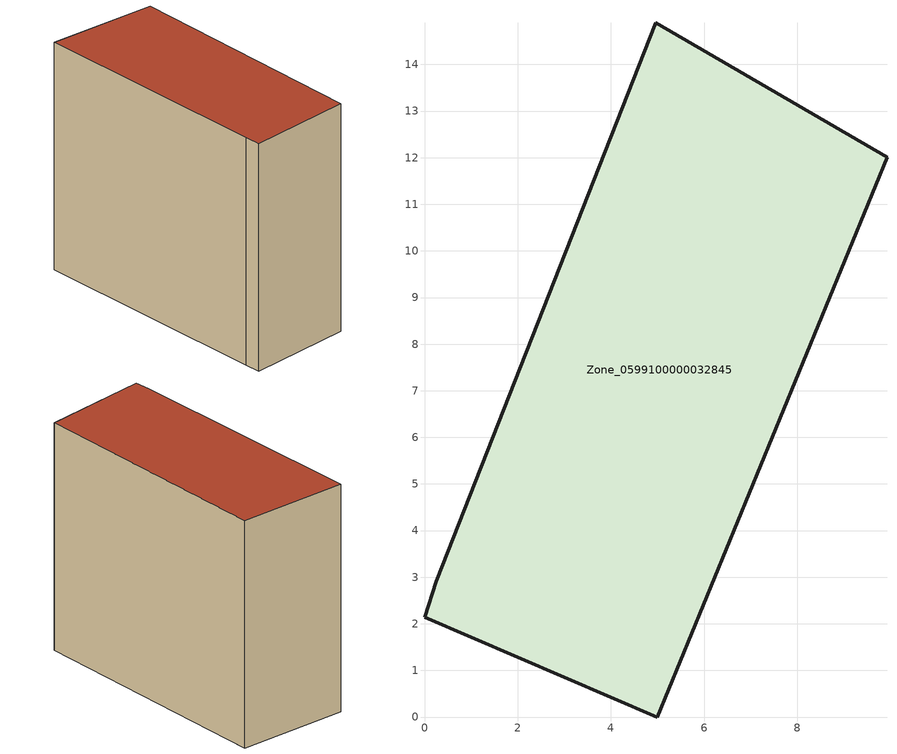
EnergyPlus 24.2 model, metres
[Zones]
Zone_0599100000032845
 floor ground (C_G): 9.92,12.01 4.99,0 0,2.14 0.25,2.91 4.96,14.89 z3.29
 wall outside (C_F): 4.99,0 9.92,12.01 4.96,14.89 0.25,2.91 0,2.14 4.99,0 z3.29:15.93
 roof outside (C_R): 9.92,12.01 4.96,14.89 0.25,2.91 0,2.14 4.99,0 z15.93
[BUILDING]
Pand.0599100000032845: North Axis=0; Terrain=City; Loads Convergence Tolerance Value=0.04; Temperature Convergence Tolerance Value=0.4; Solar Distribution=FullExterior; Maximum Number of Warmup Days=25; Minimum Number of Warmup Days=1
[Site:Location]
Rotterdam.The.Hague.AP_ZH_NLD Design_Conditions: Latitude=51.96; Longitude=4.45; Time Zone=1; Elevation=-4.5
[SITE:GROUNDTEMPERATURE:BUILDINGSURFACE]
18, 18, 18, 18, 18, 18, 18, 18, 18, 18, 18, 18
[MATERIAL] Thermal Absorptance=0.9; Solar Absorptance=0.7; Visible Absorptance=0.7
Name | Roughness | Thickness | Conductivity | Density | Specific Heat
G.TI.1946 | MediumSmooth | 0.15 | 1 | 540 | 1210
F.TI.1946 | Rough | 0.3 | 0.857143 | 1920 | 840
R.TI.1946 | MediumRough | 0.2 | 0.1 | 1500 | 1000
[CONSTRUCTION]
C_G: G.TI.1946
C_F: F.TI.1946
C_R: R.TI.1946
[ZONE]
Zone_0599100000032845: Type=1; Multiplier=1; Ceiling Height=Autocalculate; Volume=Autocalculate; Floor Area=autocalculate; Part of Total Floor Area=Yes
[ZONEINFILTRATION:DESIGNFLOWRATE]
Infil_Zone_0599100000032845: Zone or ZoneList or Space or SpaceList=Zone_0599100000032845; Schedule=AlwaysOn; Design Flow Rate Calculation Method=Flow/Area; Flow Rate per Floor Area=0.003; Constant Term Coefficient=1; Temperature Term Coefficient=0; Velocity Term Coefficient=0; Velocity Squared Term Coefficient=0
[HVACTEMPLATE:ZONE:IDEALLOADSAIRSYSTEM]
Zone_0599100000032845: Maximum Heating Supply Air Temperature=50; Minimum Cooling Supply Air Temperature=13; Maximum Heating Supply Air Humidity Ratio=0.0156; Minimum Cooling Supply Air Humidity Ratio=0.0077; Heating Limit=NoLimit; Cooling Limit=NoLimit; Dehumidification Control Type=ConstantSensibleHeatRatio; Cooling Sensible Heat Ratio=0.7; Dehumidification Setpoint=60; Humidification Control Type=None; Humidification Setpoint=30; Outdoor Air Method=None; Outdoor Air Flow Rate per Person=0.00944; Outdoor Air Flow Rate per Zone Floor Area=0; Outdoor Air Flow Rate per Zone=0; Demand Controlled Ventilation Type=None; Outdoor Air Economizer Type=NoEconomizer; Heat Recovery Type=None; Sensible Heat Recovery Effectiveness=0.7; Latent Heat Recovery Effectiveness=0.65
[ZONECONTROL:THERMOSTAT]
ThermostatControl_Zone_0599100000032845: Zone or ZoneList=Zone_0599100000032845; Control Type Schedule=DualSetpointControlType; Control 1=Thermostat_Zone_0599100000032845; Temperature Difference Between Cutout And Setpoint=0
[THERMOSTATSETPOINT:DUALSETPOINT]
Thermostat_Zone_0599100000032845: Heating Setpoint Temperature Schedule=HeatingSetpoint_Zone_0599100000032845; Cooling Setpoint Temperature Schedule=CoolingSetpoint_Zone_0599100000032845
[SCHEDULE:COMPACT]
HeatingSetpoint_Zone_0599100000032845: Through: 12/31, For: AllDays, Until: 24:00, 21
CoolingSetpoint_Zone_0599100000032845: Through: 12/31, For: AllDays, Until: 24:00, 24
DualSetpointControlType: Through: 12/31, For: AllDays, Until: 24:00, 4
AlwaysOn: Through: 12/31, For: AllDays, Until: 24:00, 1
